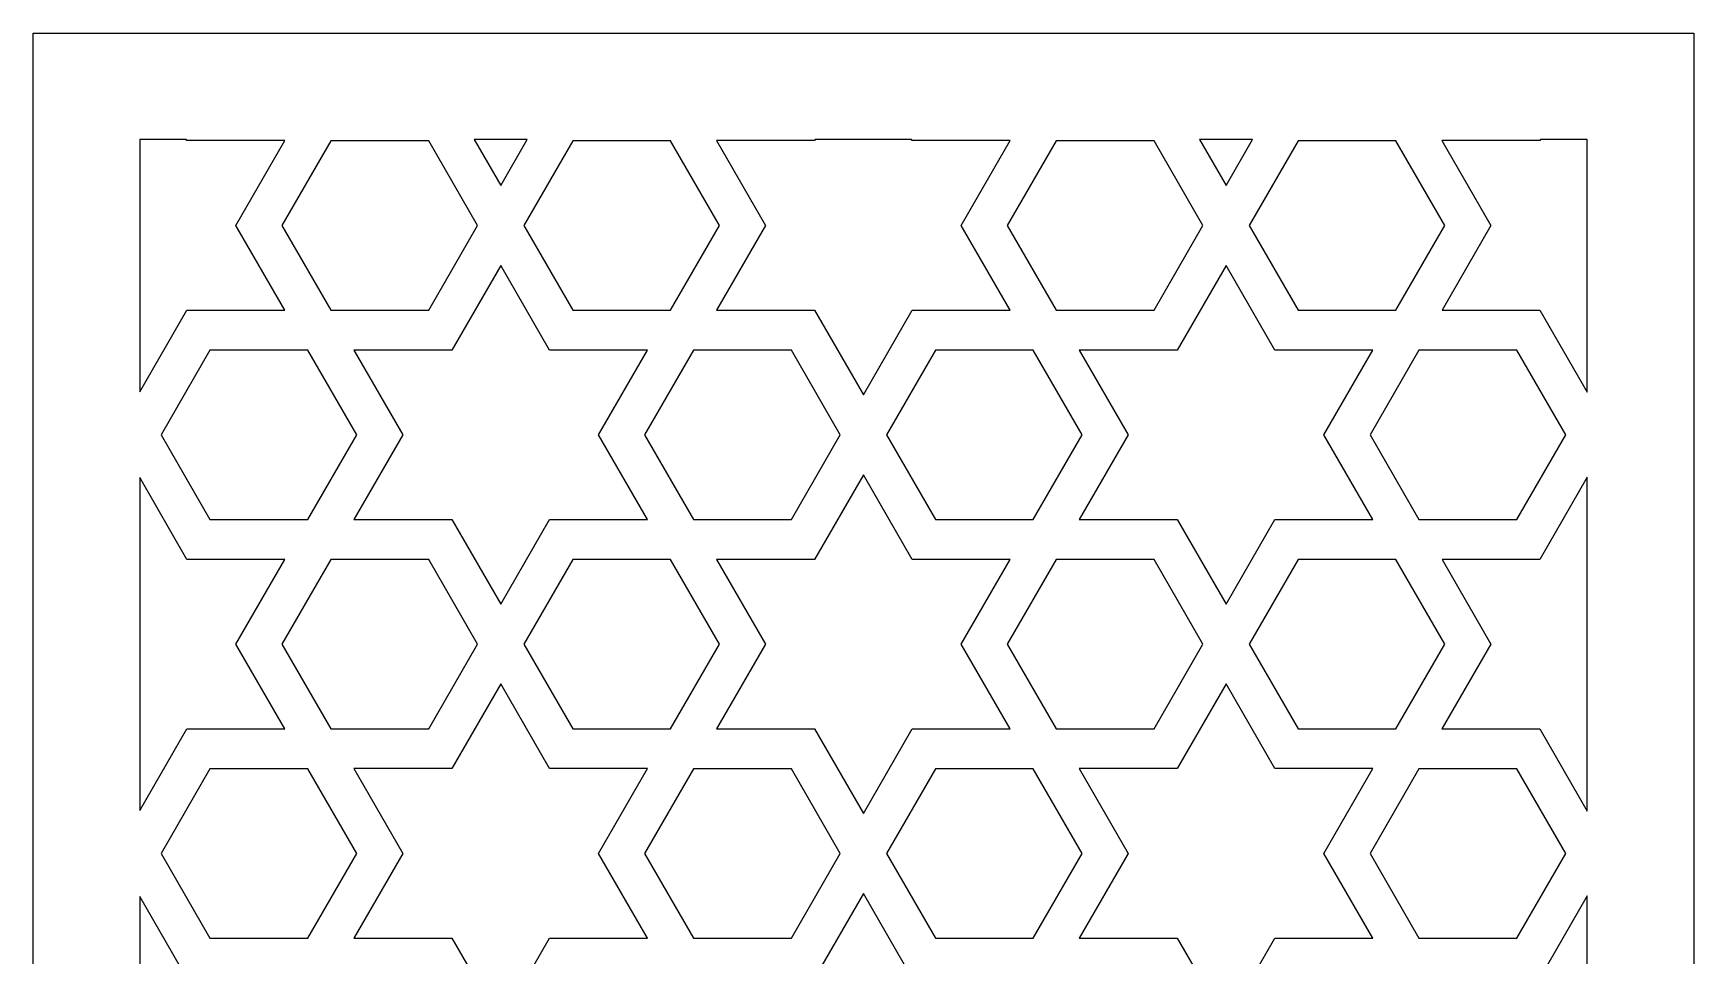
# Model space of a CAD drawing. Header units: millimetres. Extents: x -50 to 50, y -100 to 100.
# Drawn here: x -49.9 to 50.1, y 44.6 to 100.2 of the extents above; entities that cross this region are included whole.
import ezdxf

# ---------------------------------------------------------------- set-up
doc = ezdxf.new("R2010")
doc.units = ezdxf.units.MM
doc.header["$MEASUREMENT"] = 0
doc.layers.add('layer 1', color=7, linetype='Continuous')

msp = doc.modelspace()

# ---------------------------------------------------------------- linework, layer by layer
at = {"layer": 'layer 1', "color": 250}
for points, knots in [([(50.0818, 100.1536), (50.0818, 100.1536), (-49.9181, 100.1536), (-49.9181, 100.1536), (-49.9181, 100.1536), (-49.9181, 100.1536), (-49.9181, -99.8361), (-49.9181, -99.8361), (-49.9181, -99.8361), (-49.9181, -99.8361), (50.0818, -99.8361), (50.0818, -99.8361), (50.0818, -99.8361), (50.0818, -99.8361), (50.0818, 100.1536), (50.0818, 100.1536)], [0, 0, 0, 0, 0.2, 0.2, 0.2, 0.2, 0.4, 0.4, 0.4, 0.4, 0.6, 0.6, 0.6, 0.6, 1, 1, 1, 1]), ([(-43.504, 93.7496), (-43.504, 93.7496), (-40.7002, 93.7496), (-40.7002, 93.7496), (-40.7002, 93.7496), (-40.7002, 93.7496), (-40.6612, 93.6823), (-40.6612, 93.6823), (-40.6612, 93.6823), (-40.6612, 93.6823), (-34.765, 93.6823), (-34.765, 93.6823), (-34.765, 93.6823), (-34.765, 93.6823), (-37.7162, 88.5702), (-37.7162, 88.5702), (-37.7162, 88.5702), (-37.7162, 88.5702), (-34.7704, 83.4676), (-34.7704, 83.4676), (-34.7704, 83.4676), (-34.7704, 83.4676), (-40.6625, 83.4676), (-40.6625, 83.4676), (-40.6625, 83.4676), (-40.6625, 83.4676), (-43.504, 78.5456), (-43.504, 78.5456), (-43.504, 78.5456), (-43.504, 78.5456), (-43.504, 93.7496), (-43.504, 93.7496)], [0, 0, 0, 0, 0.1111111, 0.1111111, 0.1111111, 0.1111111, 0.2222222, 0.2222222, 0.2222222, 0.2222222, 0.3333333, 0.3333333, 0.3333333, 0.3333333, 0.4444444, 0.4444444, 0.4444444, 0.4444444, 0.5555556, 0.5555556, 0.5555556, 0.5555556, 0.6666667, 0.6666667, 0.6666667, 0.6666667, 0.7777778, 0.7777778, 0.7777778, 0.7777778, 1, 1, 1, 1]), ([(-26.101, 93.6727), (-26.101, 93.6727), (-23.1552, 88.5705), (-23.1552, 88.5705), (-23.1552, 88.5705), (-23.1552, 88.5705), (-23.1553, 88.5702), (-23.1553, 88.5702), (-23.1553, 88.5702), (-23.1553, 88.5702), (-23.1552, 88.5698), (-23.1552, 88.5698), (-23.1552, 88.5698), (-23.1552, 88.5698), (-26.101, 83.4676), (-26.101, 83.4676), (-26.101, 83.4676), (-26.101, 83.4676), (-31.9931, 83.4676), (-31.9931, 83.4676), (-31.9931, 83.4676), (-31.9931, 83.4676), (-34.939, 88.5702), (-34.939, 88.5702), (-34.939, 88.5702), (-34.939, 88.5702), (-31.9931, 93.6727), (-31.9931, 93.6727), (-31.9931, 93.6727), (-31.9931, 93.6727), (-26.101, 93.6727), (-26.101, 93.6727)], [0, 0, 0, 0, 0.1111111, 0.1111111, 0.1111111, 0.1111111, 0.2222222, 0.2222222, 0.2222222, 0.2222222, 0.3333333, 0.3333333, 0.3333333, 0.3333333, 0.4444444, 0.4444444, 0.4444444, 0.4444444, 0.5555556, 0.5555556, 0.5555556, 0.5555556, 0.6666667, 0.6666667, 0.6666667, 0.6666667, 0.7777778, 0.7777778, 0.7777778, 0.7777778, 1, 1, 1, 1]), ([(-20.1647, 93.7496), (-20.1647, 93.7496), (-21.7665, 90.9754), (-21.7665, 90.9754), (-21.7665, 90.9754), (-21.7665, 90.9754), (-23.3681, 93.7496), (-23.3681, 93.7496), (-23.3681, 93.7496), (-23.3681, 93.7496), (-20.1647, 93.7496), (-20.1647, 93.7496)], [0, 0, 0, 0, 0.25, 0.25, 0.25, 0.25, 0.5, 0.5, 0.5, 0.5, 1, 1, 1, 1]), ([(-11.5397, 93.6727), (-11.5397, 93.6727), (-8.594, 88.5702), (-8.594, 88.5702), (-8.594, 88.5702), (-8.594, 88.5702), (-11.5397, 83.4676), (-11.5397, 83.4676), (-11.5397, 83.4676), (-11.5397, 83.4676), (-17.4318, 83.4676), (-17.4318, 83.4676), (-17.4318, 83.4676), (-17.4318, 83.4676), (-20.3777, 88.5702), (-20.3777, 88.5702), (-20.3777, 88.5702), (-20.3777, 88.5702), (-17.4318, 93.6727), (-17.4318, 93.6727), (-17.4318, 93.6727), (-17.4318, 93.6727), (-11.5397, 93.6727), (-11.5397, 93.6727)], [0, 0, 0, 0, 0.1428571, 0.1428571, 0.1428571, 0.1428571, 0.2857143, 0.2857143, 0.2857143, 0.2857143, 0.4285714, 0.4285714, 0.4285714, 0.4285714, 0.5714286, 0.5714286, 0.5714286, 0.5714286, 0.7142857, 0.7142857, 0.7142857, 0.7142857, 1, 1, 1, 1]), ([(2.9813, 93.7496), (2.9813, 93.7496), (3.0205, 93.6823), (3.0205, 93.6823), (3.0205, 93.6823), (3.0205, 93.6823), (8.9165, 93.6823), (8.9165, 93.6823), (8.9165, 93.6823), (8.9165, 93.6823), (5.9655, 88.5702), (5.9655, 88.5702), (5.9655, 88.5702), (5.9655, 88.5702), (8.9112, 83.4676), (8.9112, 83.4676), (8.9112, 83.4676), (8.9112, 83.4676), (3.0191, 83.4676), (3.0191, 83.4676), (3.0191, 83.4676), (3.0191, 83.4676), (0.0744, 78.3671), (0.0744, 78.3671), (0.0744, 78.3671), (0.0744, 78.3671), (-2.8705, 83.4676), (-2.8705, 83.4676), (-2.8705, 83.4676), (-2.8705, 83.4676), (-8.7623, 83.4676), (-8.7623, 83.4676), (-8.7623, 83.4676), (-8.7623, 83.4676), (-5.8162, 88.5702), (-5.8162, 88.5702), (-5.8162, 88.5702), (-5.8162, 88.5702), (-8.7679, 93.6823), (-8.7679, 93.6823), (-8.7679, 93.6823), (-8.7679, 93.6823), (-2.8716, 93.6823), (-2.8716, 93.6823), (-2.8716, 93.6823), (-2.8716, 93.6823), (-2.8324, 93.7496), (-2.8324, 93.7496), (-2.8324, 93.7496), (-2.8324, 93.7496), (2.9813, 93.7496), (2.9813, 93.7496)], [0, 0, 0, 0, 0.0714286, 0.0714286, 0.0714286, 0.0714286, 0.1428571, 0.1428571, 0.1428571, 0.1428571, 0.2142857, 0.2142857, 0.2142857, 0.2142857, 0.2857143, 0.2857143, 0.2857143, 0.2857143, 0.3571429, 0.3571429, 0.3571429, 0.3571429, 0.4285714, 0.4285714, 0.4285714, 0.4285714, 0.5, 0.5, 0.5, 0.5, 0.5714286, 0.5714286, 0.5714286, 0.5714286, 0.6428571, 0.6428571, 0.6428571, 0.6428571, 0.7142857, 0.7142857, 0.7142857, 0.7142857, 0.7857143, 0.7857143, 0.7857143, 0.7857143, 0.8571429, 0.8571429, 0.8571429, 0.8571429, 1, 1, 1, 1]), ([(17.5807, 93.6727), (17.5807, 93.6727), (20.5264, 88.5702), (20.5264, 88.5702), (20.5264, 88.5702), (20.5264, 88.5702), (17.5807, 83.4676), (17.5807, 83.4676), (17.5807, 83.4676), (17.5807, 83.4676), (11.6886, 83.4676), (11.6886, 83.4676), (11.6886, 83.4676), (11.6886, 83.4676), (8.7429, 88.5702), (8.7429, 88.5702), (8.7429, 88.5702), (8.7429, 88.5702), (11.6886, 93.6727), (11.6886, 93.6727), (11.6886, 93.6727), (11.6886, 93.6727), (17.5807, 93.6727), (17.5807, 93.6727)], [0, 0, 0, 0, 0.1428571, 0.1428571, 0.1428571, 0.1428571, 0.2857143, 0.2857143, 0.2857143, 0.2857143, 0.4285714, 0.4285714, 0.4285714, 0.4285714, 0.5714286, 0.5714286, 0.5714286, 0.5714286, 0.7142857, 0.7142857, 0.7142857, 0.7142857, 1, 1, 1, 1]), ([(23.5169, 93.7496), (23.5169, 93.7496), (21.9153, 90.9754), (21.9153, 90.9754), (21.9153, 90.9754), (21.9153, 90.9754), (20.3137, 93.7496), (20.3137, 93.7496), (20.3137, 93.7496), (20.3137, 93.7496), (23.5169, 93.7496), (23.5169, 93.7496)], [0, 0, 0, 0, 0.25, 0.25, 0.25, 0.25, 0.5, 0.5, 0.5, 0.5, 1, 1, 1, 1]), ([(32.1419, 83.4676), (32.1419, 83.4676), (26.2502, 83.4676), (26.2502, 83.4676), (26.2502, 83.4676), (26.2502, 83.4676), (23.3038, 88.5702), (23.3038, 88.5702), (23.3038, 88.5702), (23.3038, 88.5702), (26.2502, 93.6727), (26.2502, 93.6727), (26.2502, 93.6727), (26.2502, 93.6727), (32.1419, 93.6727), (32.1419, 93.6727), (32.1419, 93.6727), (32.1419, 93.6727), (35.088, 88.5702), (35.088, 88.5702), (35.088, 88.5702), (35.088, 88.5702), (32.1419, 83.4676), (32.1419, 83.4676)], [0, 0, 0, 0, 0.1428571, 0.1428571, 0.1428571, 0.1428571, 0.2857143, 0.2857143, 0.2857143, 0.2857143, 0.4285714, 0.4285714, 0.4285714, 0.4285714, 0.5714286, 0.5714286, 0.5714286, 0.5714286, 0.7142857, 0.7142857, 0.7142857, 0.7142857, 1, 1, 1, 1]), ([(43.6679, 78.5202), (43.6679, 78.5202), (40.8115, 83.4676), (40.8115, 83.4676), (40.8115, 83.4676), (40.8115, 83.4676), (34.9194, 83.4676), (34.9194, 83.4676), (34.9194, 83.4676), (34.9194, 83.4676), (37.8651, 88.5702), (37.8651, 88.5702), (37.8651, 88.5702), (37.8651, 88.5702), (34.9141, 93.6823), (34.9141, 93.6823), (34.9141, 93.6823), (34.9141, 93.6823), (40.8104, 93.6823), (40.8104, 93.6823), (40.8104, 93.6823), (40.8104, 93.6823), (40.8492, 93.7496), (40.8492, 93.7496), (40.8492, 93.7496), (40.8492, 93.7496), (43.6679, 93.7496), (43.6679, 93.7496), (43.6679, 93.7496), (43.6679, 93.7496), (43.6679, 78.5202), (43.6679, 78.5202)], [0, 0, 0, 0, 0.1111111, 0.1111111, 0.1111111, 0.1111111, 0.2222222, 0.2222222, 0.2222222, 0.2222222, 0.3333333, 0.3333333, 0.3333333, 0.3333333, 0.4444444, 0.4444444, 0.4444444, 0.4444444, 0.5555556, 0.5555556, 0.5555556, 0.5555556, 0.6666667, 0.6666667, 0.6666667, 0.6666667, 0.7777778, 0.7777778, 0.7777778, 0.7777778, 1, 1, 1, 1]), ([(-18.8203, 81.0623), (-18.8203, 81.0623), (-12.9286, 81.0623), (-12.9286, 81.0623), (-12.9286, 81.0623), (-12.9286, 81.0623), (-15.8744, 75.9594), (-15.8744, 75.9594), (-15.8744, 75.9594), (-15.8744, 75.9594), (-12.9286, 70.8568), (-12.9286, 70.8568), (-12.9286, 70.8568), (-12.9286, 70.8568), (-18.8203, 70.8568), (-18.8203, 70.8568), (-18.8203, 70.8568), (-18.8203, 70.8568), (-21.7665, 65.7546), (-21.7665, 65.7546), (-21.7665, 65.7546), (-21.7665, 65.7546), (-24.7125, 70.8568), (-24.7125, 70.8568), (-24.7125, 70.8568), (-24.7125, 70.8568), (-30.6044, 70.8568), (-30.6044, 70.8568), (-30.6044, 70.8568), (-30.6044, 70.8568), (-27.6586, 75.9594), (-27.6586, 75.9594), (-27.6586, 75.9594), (-27.6586, 75.9594), (-30.6044, 81.0623), (-30.6044, 81.0623), (-30.6044, 81.0623), (-30.6044, 81.0623), (-24.7125, 81.0623), (-24.7125, 81.0623), (-24.7125, 81.0623), (-24.7125, 81.0623), (-21.7665, 86.1649), (-21.7665, 86.1649), (-21.7665, 86.1649), (-21.7665, 86.1649), (-18.8203, 81.0623), (-18.8203, 81.0623)], [0, 0, 0, 0, 0.0769231, 0.0769231, 0.0769231, 0.0769231, 0.1538462, 0.1538462, 0.1538462, 0.1538462, 0.2307692, 0.2307692, 0.2307692, 0.2307692, 0.3076923, 0.3076923, 0.3076923, 0.3076923, 0.3846154, 0.3846154, 0.3846154, 0.3846154, 0.4615385, 0.4615385, 0.4615385, 0.4615385, 0.5384615, 0.5384615, 0.5384615, 0.5384615, 0.6153846, 0.6153846, 0.6153846, 0.6153846, 0.6923077, 0.6923077, 0.6923077, 0.6923077, 0.7692308, 0.7692308, 0.7692308, 0.7692308, 0.8461538, 0.8461538, 0.8461538, 0.8461538, 1, 1, 1, 1]), ([(18.9696, 70.8568), (18.9696, 70.8568), (13.0775, 70.8568), (13.0775, 70.8568), (13.0775, 70.8568), (13.0775, 70.8568), (16.0232, 75.9594), (16.0232, 75.9594), (16.0232, 75.9594), (16.0232, 75.9594), (13.0775, 81.0623), (13.0775, 81.0623), (13.0775, 81.0623), (13.0775, 81.0623), (18.9696, 81.0623), (18.9696, 81.0623), (18.9696, 81.0623), (18.9696, 81.0623), (21.9153, 86.1649), (21.9153, 86.1649), (21.9153, 86.1649), (21.9153, 86.1649), (24.861, 81.0623), (24.861, 81.0623), (24.861, 81.0623), (24.861, 81.0623), (30.7534, 81.0623), (30.7534, 81.0623), (30.7534, 81.0623), (30.7534, 81.0623), (27.8074, 75.9594), (27.8074, 75.9594), (27.8074, 75.9594), (27.8074, 75.9594), (30.7534, 70.8568), (30.7534, 70.8568), (30.7534, 70.8568), (30.7534, 70.8568), (24.861, 70.8568), (24.861, 70.8568), (24.861, 70.8568), (24.861, 70.8568), (21.9153, 65.7546), (21.9153, 65.7546), (21.9153, 65.7546), (21.9153, 65.7546), (18.9696, 70.8568), (18.9696, 70.8568)], [0, 0, 0, 0, 0.0769231, 0.0769231, 0.0769231, 0.0769231, 0.1538462, 0.1538462, 0.1538462, 0.1538462, 0.2307692, 0.2307692, 0.2307692, 0.2307692, 0.3076923, 0.3076923, 0.3076923, 0.3076923, 0.3846154, 0.3846154, 0.3846154, 0.3846154, 0.4615385, 0.4615385, 0.4615385, 0.4615385, 0.5384615, 0.5384615, 0.5384615, 0.5384615, 0.6153846, 0.6153846, 0.6153846, 0.6153846, 0.6923077, 0.6923077, 0.6923077, 0.6923077, 0.7692308, 0.7692308, 0.7692308, 0.7692308, 0.8461538, 0.8461538, 0.8461538, 0.8461538, 1, 1, 1, 1]), ([(-42.2185, 75.9615), (-42.2185, 75.9615), (-39.2738, 81.0623), (-39.2738, 81.0623), (-39.2738, 81.0623), (-39.2738, 81.0623), (-33.3817, 81.0623), (-33.3817, 81.0623), (-33.3817, 81.0623), (-33.3817, 81.0623), (-30.4358, 75.9594), (-30.4358, 75.9594), (-30.4358, 75.9594), (-30.4358, 75.9594), (-33.3817, 70.8568), (-33.3817, 70.8568), (-33.3817, 70.8568), (-33.3817, 70.8568), (-39.2738, 70.8568), (-39.2738, 70.8568), (-39.2738, 70.8568), (-39.2738, 70.8568), (-42.2185, 75.9577), (-42.2185, 75.9577), (-42.2185, 75.9577), (-42.2185, 75.9577), (-42.2174, 75.9594), (-42.2174, 75.9594), (-42.2174, 75.9594), (-42.2174, 75.9594), (-42.2185, 75.9615), (-42.2185, 75.9615)], [0, 0, 0, 0, 0.1111111, 0.1111111, 0.1111111, 0.1111111, 0.2222222, 0.2222222, 0.2222222, 0.2222222, 0.3333333, 0.3333333, 0.3333333, 0.3333333, 0.4444444, 0.4444444, 0.4444444, 0.4444444, 0.5555556, 0.5555556, 0.5555556, 0.5555556, 0.6666667, 0.6666667, 0.6666667, 0.6666667, 0.7777778, 0.7777778, 0.7777778, 0.7777778, 1, 1, 1, 1]), ([(-1.3144, 75.9577), (-1.3144, 75.9577), (-4.2591, 70.8568), (-4.2591, 70.8568), (-4.2591, 70.8568), (-4.2591, 70.8568), (-10.1512, 70.8568), (-10.1512, 70.8568), (-10.1512, 70.8568), (-10.1512, 70.8568), (-13.0972, 75.9594), (-13.0972, 75.9594), (-13.0972, 75.9594), (-13.0972, 75.9594), (-10.1512, 81.0623), (-10.1512, 81.0623), (-10.1512, 81.0623), (-10.1512, 81.0623), (-4.2591, 81.0623), (-4.2591, 81.0623), (-4.2591, 81.0623), (-4.2591, 81.0623), (-1.3144, 75.9615), (-1.3144, 75.9615), (-1.3144, 75.9615), (-1.3144, 75.9615), (-1.3155, 75.9594), (-1.3155, 75.9594), (-1.3155, 75.9594), (-1.3155, 75.9594), (-1.3144, 75.9577), (-1.3144, 75.9577)], [0, 0, 0, 0, 0.1111111, 0.1111111, 0.1111111, 0.1111111, 0.2222222, 0.2222222, 0.2222222, 0.2222222, 0.3333333, 0.3333333, 0.3333333, 0.3333333, 0.4444444, 0.4444444, 0.4444444, 0.4444444, 0.5555556, 0.5555556, 0.5555556, 0.5555556, 0.6666667, 0.6666667, 0.6666667, 0.6666667, 0.7777778, 0.7777778, 0.7777778, 0.7777778, 1, 1, 1, 1]), ([(1.463, 75.9615), (1.463, 75.9615), (4.4083, 81.0623), (4.4083, 81.0623), (4.4083, 81.0623), (4.4083, 81.0623), (10.2997, 81.0623), (10.2997, 81.0623), (10.2997, 81.0623), (10.2997, 81.0623), (13.2461, 75.9594), (13.2461, 75.9594), (13.2461, 75.9594), (13.2461, 75.9594), (10.2997, 70.8568), (10.2997, 70.8568), (10.2997, 70.8568), (10.2997, 70.8568), (4.4083, 70.8568), (4.4083, 70.8568), (4.4083, 70.8568), (4.4083, 70.8568), (1.463, 75.9577), (1.463, 75.9577), (1.463, 75.9577), (1.463, 75.9577), (1.4644, 75.9594), (1.4644, 75.9594), (1.4644, 75.9594), (1.4644, 75.9594), (1.463, 75.9615), (1.463, 75.9615)], [0, 0, 0, 0, 0.1111111, 0.1111111, 0.1111111, 0.1111111, 0.2222222, 0.2222222, 0.2222222, 0.2222222, 0.3333333, 0.3333333, 0.3333333, 0.3333333, 0.4444444, 0.4444444, 0.4444444, 0.4444444, 0.5555556, 0.5555556, 0.5555556, 0.5555556, 0.6666667, 0.6666667, 0.6666667, 0.6666667, 0.7777778, 0.7777778, 0.7777778, 0.7777778, 1, 1, 1, 1]), ([(42.3676, 75.9577), (42.3676, 75.9577), (39.4226, 70.8568), (39.4226, 70.8568), (39.4226, 70.8568), (39.4226, 70.8568), (33.5308, 70.8568), (33.5308, 70.8568), (33.5308, 70.8568), (33.5308, 70.8568), (30.5848, 75.9594), (30.5848, 75.9594), (30.5848, 75.9594), (30.5848, 75.9594), (33.5308, 81.0623), (33.5308, 81.0623), (33.5308, 81.0623), (33.5308, 81.0623), (39.4226, 81.0623), (39.4226, 81.0623), (39.4226, 81.0623), (39.4226, 81.0623), (42.3676, 75.9615), (42.3676, 75.9615), (42.3676, 75.9615), (42.3676, 75.9615), (42.3665, 75.9594), (42.3665, 75.9594), (42.3665, 75.9594), (42.3665, 75.9594), (42.3676, 75.9577), (42.3676, 75.9577)], [0, 0, 0, 0, 0.1111111, 0.1111111, 0.1111111, 0.1111111, 0.2222222, 0.2222222, 0.2222222, 0.2222222, 0.3333333, 0.3333333, 0.3333333, 0.3333333, 0.4444444, 0.4444444, 0.4444444, 0.4444444, 0.5555556, 0.5555556, 0.5555556, 0.5555556, 0.6666667, 0.6666667, 0.6666667, 0.6666667, 0.7777778, 0.7777778, 0.7777778, 0.7777778, 1, 1, 1, 1]), ([(-43.504, 73.3736), (-43.504, 73.3736), (-40.6625, 68.4516), (-40.6625, 68.4516), (-40.6625, 68.4516), (-40.6625, 68.4516), (-34.7705, 68.4516), (-34.7705, 68.4516), (-34.7705, 68.4516), (-34.7705, 68.4516), (-37.7162, 63.3494), (-37.7162, 63.3494), (-37.7162, 63.3494), (-37.7162, 63.3494), (-34.765, 58.2373), (-34.765, 58.2373), (-34.765, 58.2373), (-34.765, 58.2373), (-40.6612, 58.2373), (-40.6612, 58.2373), (-40.6612, 58.2373), (-40.6612, 58.2373), (-43.504, 53.3139), (-43.504, 53.3139), (-43.504, 53.3139), (-43.504, 53.3139), (-43.504, 73.3736), (-43.504, 73.3736)], [0, 0, 0, 0, 0.125, 0.125, 0.125, 0.125, 0.25, 0.25, 0.25, 0.25, 0.375, 0.375, 0.375, 0.375, 0.5, 0.5, 0.5, 0.5, 0.625, 0.625, 0.625, 0.625, 0.75, 0.75, 0.75, 0.75, 1, 1, 1, 1]), ([(3.0191, 68.4516), (3.0191, 68.4516), (8.9112, 68.4516), (8.9112, 68.4516), (8.9112, 68.4516), (8.9112, 68.4516), (5.9655, 63.3494), (5.9655, 63.3494), (5.9655, 63.3494), (5.9655, 63.3494), (8.9165, 58.2373), (8.9165, 58.2373), (8.9165, 58.2373), (8.9165, 58.2373), (3.0205, 58.2373), (3.0205, 58.2373), (3.0205, 58.2373), (3.0205, 58.2373), (0.0744, 53.1347), (0.0744, 53.1347), (0.0744, 53.1347), (0.0744, 53.1347), (-2.8716, 58.2373), (-2.8716, 58.2373), (-2.8716, 58.2373), (-2.8716, 58.2373), (-8.7679, 58.2373), (-8.7679, 58.2373), (-8.7679, 58.2373), (-8.7679, 58.2373), (-5.8162, 63.3494), (-5.8162, 63.3494), (-5.8162, 63.3494), (-5.8162, 63.3494), (-8.7623, 68.4516), (-8.7623, 68.4516), (-8.7623, 68.4516), (-8.7623, 68.4516), (-2.8705, 68.4516), (-2.8705, 68.4516), (-2.8705, 68.4516), (-2.8705, 68.4516), (0.0744, 73.5524), (0.0744, 73.5524), (0.0744, 73.5524), (0.0744, 73.5524), (3.0191, 68.4516), (3.0191, 68.4516)], [0, 0, 0, 0, 0.0769231, 0.0769231, 0.0769231, 0.0769231, 0.1538462, 0.1538462, 0.1538462, 0.1538462, 0.2307692, 0.2307692, 0.2307692, 0.2307692, 0.3076923, 0.3076923, 0.3076923, 0.3076923, 0.3846154, 0.3846154, 0.3846154, 0.3846154, 0.4615385, 0.4615385, 0.4615385, 0.4615385, 0.5384615, 0.5384615, 0.5384615, 0.5384615, 0.6153846, 0.6153846, 0.6153846, 0.6153846, 0.6923077, 0.6923077, 0.6923077, 0.6923077, 0.7692308, 0.7692308, 0.7692308, 0.7692308, 0.8461538, 0.8461538, 0.8461538, 0.8461538, 1, 1, 1, 1]), ([(43.6679, 53.2878), (43.6679, 53.2878), (40.8104, 58.2373), (40.8104, 58.2373), (40.8104, 58.2373), (40.8104, 58.2373), (34.9141, 58.2373), (34.9141, 58.2373), (34.9141, 58.2373), (34.9141, 58.2373), (37.8651, 63.3494), (37.8651, 63.3494), (37.8651, 63.3494), (37.8651, 63.3494), (34.9197, 68.4516), (34.9197, 68.4516), (34.9197, 68.4516), (34.9197, 68.4516), (40.8115, 68.4516), (40.8115, 68.4516), (40.8115, 68.4516), (40.8115, 68.4516), (43.6679, 73.399), (43.6679, 73.399), (43.6679, 73.399), (43.6679, 73.399), (43.6679, 53.2878), (43.6679, 53.2878)], [0, 0, 0, 0, 0.125, 0.125, 0.125, 0.125, 0.25, 0.25, 0.25, 0.25, 0.375, 0.375, 0.375, 0.375, 0.5, 0.5, 0.5, 0.5, 0.625, 0.625, 0.625, 0.625, 0.75, 0.75, 0.75, 0.75, 1, 1, 1, 1]), ([(-31.9931, 68.4516), (-31.9931, 68.4516), (-26.101, 68.4516), (-26.101, 68.4516), (-26.101, 68.4516), (-26.101, 68.4516), (-23.1552, 63.3497), (-23.1552, 63.3497), (-23.1552, 63.3497), (-23.1552, 63.3497), (-23.1553, 63.3494), (-23.1553, 63.3494), (-23.1553, 63.3494), (-23.1553, 63.3494), (-23.1552, 63.349), (-23.1552, 63.349), (-23.1552, 63.349), (-23.1552, 63.349), (-26.101, 58.2468), (-26.101, 58.2468), (-26.101, 58.2468), (-26.101, 58.2468), (-31.9931, 58.2468), (-31.9931, 58.2468), (-31.9931, 58.2468), (-31.9931, 58.2468), (-34.939, 63.3494), (-34.939, 63.3494), (-34.939, 63.3494), (-34.939, 63.3494), (-31.9931, 68.4516), (-31.9931, 68.4516)], [0, 0, 0, 0, 0.1111111, 0.1111111, 0.1111111, 0.1111111, 0.2222222, 0.2222222, 0.2222222, 0.2222222, 0.3333333, 0.3333333, 0.3333333, 0.3333333, 0.4444444, 0.4444444, 0.4444444, 0.4444444, 0.5555556, 0.5555556, 0.5555556, 0.5555556, 0.6666667, 0.6666667, 0.6666667, 0.6666667, 0.7777778, 0.7777778, 0.7777778, 0.7777778, 1, 1, 1, 1]), ([(-11.5397, 58.2468), (-11.5397, 58.2468), (-17.4318, 58.2468), (-17.4318, 58.2468), (-17.4318, 58.2468), (-17.4318, 58.2468), (-20.3777, 63.3494), (-20.3777, 63.3494), (-20.3777, 63.3494), (-20.3777, 63.3494), (-17.4318, 68.4516), (-17.4318, 68.4516), (-17.4318, 68.4516), (-17.4318, 68.4516), (-11.5397, 68.4516), (-11.5397, 68.4516), (-11.5397, 68.4516), (-11.5397, 68.4516), (-8.594, 63.3494), (-8.594, 63.3494), (-8.594, 63.3494), (-8.594, 63.3494), (-11.5397, 58.2468), (-11.5397, 58.2468)], [0, 0, 0, 0, 0.1428571, 0.1428571, 0.1428571, 0.1428571, 0.2857143, 0.2857143, 0.2857143, 0.2857143, 0.4285714, 0.4285714, 0.4285714, 0.4285714, 0.5714286, 0.5714286, 0.5714286, 0.5714286, 0.7142857, 0.7142857, 0.7142857, 0.7142857, 1, 1, 1, 1]), ([(8.7429, 63.3494), (8.7429, 63.3494), (11.6886, 68.4516), (11.6886, 68.4516), (11.6886, 68.4516), (11.6886, 68.4516), (17.5807, 68.4516), (17.5807, 68.4516), (17.5807, 68.4516), (17.5807, 68.4516), (20.5264, 63.3494), (20.5264, 63.3494), (20.5264, 63.3494), (20.5264, 63.3494), (17.5807, 58.2468), (17.5807, 58.2468), (17.5807, 58.2468), (17.5807, 58.2468), (11.6886, 58.2468), (11.6886, 58.2468), (11.6886, 58.2468), (11.6886, 58.2468), (8.7429, 63.3494), (8.7429, 63.3494)], [0, 0, 0, 0, 0.1428571, 0.1428571, 0.1428571, 0.1428571, 0.2857143, 0.2857143, 0.2857143, 0.2857143, 0.4285714, 0.4285714, 0.4285714, 0.4285714, 0.5714286, 0.5714286, 0.5714286, 0.5714286, 0.7142857, 0.7142857, 0.7142857, 0.7142857, 1, 1, 1, 1]), ([(32.1419, 58.2468), (32.1419, 58.2468), (26.2502, 58.2468), (26.2502, 58.2468), (26.2502, 58.2468), (26.2502, 58.2468), (23.3038, 63.3494), (23.3038, 63.3494), (23.3038, 63.3494), (23.3038, 63.3494), (26.2502, 68.4516), (26.2502, 68.4516), (26.2502, 68.4516), (26.2502, 68.4516), (32.1419, 68.4516), (32.1419, 68.4516), (32.1419, 68.4516), (32.1419, 68.4516), (35.088, 63.3494), (35.088, 63.3494), (35.088, 63.3494), (35.088, 63.3494), (32.1419, 58.2468), (32.1419, 58.2468)], [0, 0, 0, 0, 0.1428571, 0.1428571, 0.1428571, 0.1428571, 0.2857143, 0.2857143, 0.2857143, 0.2857143, 0.4285714, 0.4285714, 0.4285714, 0.4285714, 0.5714286, 0.5714286, 0.5714286, 0.5714286, 0.7142857, 0.7142857, 0.7142857, 0.7142857, 1, 1, 1, 1]), ([(-18.8203, 55.8416), (-18.8203, 55.8416), (-12.924, 55.8416), (-12.924, 55.8416), (-12.924, 55.8416), (-12.924, 55.8416), (-15.8754, 50.7295), (-15.8754, 50.7295), (-15.8754, 50.7295), (-15.8754, 50.7295), (-12.9297, 45.6265), (-12.9297, 45.6265), (-12.9297, 45.6265), (-12.9297, 45.6265), (-18.8215, 45.6265), (-18.8215, 45.6265), (-18.8215, 45.6265), (-18.8215, 45.6265), (-21.7664, 40.5261), (-21.7664, 40.5261), (-21.7664, 40.5261), (-21.7664, 40.5261), (-24.7114, 45.6265), (-24.7114, 45.6265), (-24.7114, 45.6265), (-24.7114, 45.6265), (-30.6033, 45.6265), (-30.6033, 45.6265), (-30.6033, 45.6265), (-30.6033, 45.6265), (-27.6572, 50.7295), (-27.6572, 50.7295), (-27.6572, 50.7295), (-27.6572, 50.7295), (-30.6088, 55.8416), (-30.6088, 55.8416), (-30.6088, 55.8416), (-30.6088, 55.8416), (-24.7125, 55.8416), (-24.7125, 55.8416), (-24.7125, 55.8416), (-24.7125, 55.8416), (-21.7665, 60.9441), (-21.7665, 60.9441), (-21.7665, 60.9441), (-21.7665, 60.9441), (-18.8203, 55.8416), (-18.8203, 55.8416)], [0, 0, 0, 0, 0.0769231, 0.0769231, 0.0769231, 0.0769231, 0.1538462, 0.1538462, 0.1538462, 0.1538462, 0.2307692, 0.2307692, 0.2307692, 0.2307692, 0.3076923, 0.3076923, 0.3076923, 0.3076923, 0.3846154, 0.3846154, 0.3846154, 0.3846154, 0.4615385, 0.4615385, 0.4615385, 0.4615385, 0.5384615, 0.5384615, 0.5384615, 0.5384615, 0.6153846, 0.6153846, 0.6153846, 0.6153846, 0.6923077, 0.6923077, 0.6923077, 0.6923077, 0.7692308, 0.7692308, 0.7692308, 0.7692308, 0.8461538, 0.8461538, 0.8461538, 0.8461538, 1, 1, 1, 1]), ([(18.9703, 45.6265), (18.9703, 45.6265), (13.0785, 45.6265), (13.0785, 45.6265), (13.0785, 45.6265), (13.0785, 45.6265), (16.0246, 50.7295), (16.0246, 50.7295), (16.0246, 50.7295), (16.0246, 50.7295), (13.0732, 55.8416), (13.0732, 55.8416), (13.0732, 55.8416), (13.0732, 55.8416), (18.9696, 55.8416), (18.9696, 55.8416), (18.9696, 55.8416), (18.9696, 55.8416), (21.9153, 60.9441), (21.9153, 60.9441), (21.9153, 60.9441), (21.9153, 60.9441), (24.861, 55.8416), (24.861, 55.8416), (24.861, 55.8416), (24.861, 55.8416), (30.7576, 55.8416), (30.7576, 55.8416), (30.7576, 55.8416), (30.7576, 55.8416), (27.8063, 50.7295), (27.8063, 50.7295), (27.8063, 50.7295), (27.8063, 50.7295), (30.752, 45.6265), (30.752, 45.6265), (30.752, 45.6265), (30.752, 45.6265), (24.8599, 45.6265), (24.8599, 45.6265), (24.8599, 45.6265), (24.8599, 45.6265), (21.9153, 40.5257), (21.9153, 40.5257), (21.9153, 40.5257), (21.9153, 40.5257), (18.9703, 45.6265), (18.9703, 45.6265)], [0, 0, 0, 0, 0.0769231, 0.0769231, 0.0769231, 0.0769231, 0.1538462, 0.1538462, 0.1538462, 0.1538462, 0.2307692, 0.2307692, 0.2307692, 0.2307692, 0.3076923, 0.3076923, 0.3076923, 0.3076923, 0.3846154, 0.3846154, 0.3846154, 0.3846154, 0.4615385, 0.4615385, 0.4615385, 0.4615385, 0.5384615, 0.5384615, 0.5384615, 0.5384615, 0.6153846, 0.6153846, 0.6153846, 0.6153846, 0.6923077, 0.6923077, 0.6923077, 0.6923077, 0.7692308, 0.7692308, 0.7692308, 0.7692308, 0.8461538, 0.8461538, 0.8461538, 0.8461538, 1, 1, 1, 1]), ([(-30.4348, 50.7295), (-30.4348, 50.7295), (-33.3808, 45.6265), (-33.3808, 45.6265), (-33.3808, 45.6265), (-33.3808, 45.6265), (-39.2727, 45.6265), (-39.2727, 45.6265), (-39.2727, 45.6265), (-39.2727, 45.6265), (-42.2185, 50.7295), (-42.2185, 50.7295), (-42.2185, 50.7295), (-42.2185, 50.7295), (-39.2727, 55.832), (-39.2727, 55.832), (-39.2727, 55.832), (-39.2727, 55.832), (-33.3808, 55.832), (-33.3808, 55.832), (-33.3808, 55.832), (-33.3808, 55.832), (-30.4348, 50.7295), (-30.4348, 50.7295)], [0, 0, 0, 0, 0.1428571, 0.1428571, 0.1428571, 0.1428571, 0.2857143, 0.2857143, 0.2857143, 0.2857143, 0.4285714, 0.4285714, 0.4285714, 0.4285714, 0.5714286, 0.5714286, 0.5714286, 0.5714286, 0.7142857, 0.7142857, 0.7142857, 0.7142857, 1, 1, 1, 1]), ([(-1.3144, 50.7291), (-1.3144, 50.7291), (-4.2601, 45.6265), (-4.2601, 45.6265), (-4.2601, 45.6265), (-4.2601, 45.6265), (-10.1522, 45.6265), (-10.1522, 45.6265), (-10.1522, 45.6265), (-10.1522, 45.6265), (-13.0983, 50.7295), (-13.0983, 50.7295), (-13.0983, 50.7295), (-13.0983, 50.7295), (-10.1522, 55.832), (-10.1522, 55.832), (-10.1522, 55.832), (-10.1522, 55.832), (-4.2601, 55.832), (-4.2601, 55.832), (-4.2601, 55.832), (-4.2601, 55.832), (-1.3144, 50.7295), (-1.3144, 50.7295), (-1.3144, 50.7295), (-1.3144, 50.7295), (-1.3144, 50.7291), (-1.3144, 50.7291)], [0, 0, 0, 0, 0.125, 0.125, 0.125, 0.125, 0.25, 0.25, 0.25, 0.25, 0.375, 0.375, 0.375, 0.375, 0.5, 0.5, 0.5, 0.5, 0.625, 0.625, 0.625, 0.625, 0.75, 0.75, 0.75, 0.75, 1, 1, 1, 1]), ([(13.2472, 50.7295), (13.2472, 50.7295), (10.3008, 45.6265), (10.3008, 45.6265), (10.3008, 45.6265), (10.3008, 45.6265), (4.4094, 45.6265), (4.4094, 45.6265), (4.4094, 45.6265), (4.4094, 45.6265), (1.463, 50.7295), (1.463, 50.7295), (1.463, 50.7295), (1.463, 50.7295), (4.4094, 55.832), (4.4094, 55.832), (4.4094, 55.832), (4.4094, 55.832), (10.3008, 55.832), (10.3008, 55.832), (10.3008, 55.832), (10.3008, 55.832), (13.2472, 50.7295), (13.2472, 50.7295)], [0, 0, 0, 0, 0.1428571, 0.1428571, 0.1428571, 0.1428571, 0.2857143, 0.2857143, 0.2857143, 0.2857143, 0.4285714, 0.4285714, 0.4285714, 0.4285714, 0.5714286, 0.5714286, 0.5714286, 0.5714286, 0.7142857, 0.7142857, 0.7142857, 0.7142857, 1, 1, 1, 1]), ([(30.5834, 50.7295), (30.5834, 50.7295), (33.5298, 55.832), (33.5298, 55.832), (33.5298, 55.832), (33.5298, 55.832), (39.4212, 55.832), (39.4212, 55.832), (39.4212, 55.832), (39.4212, 55.832), (42.3676, 50.7295), (42.3676, 50.7295), (42.3676, 50.7295), (42.3676, 50.7295), (39.4212, 45.6265), (39.4212, 45.6265), (39.4212, 45.6265), (39.4212, 45.6265), (33.5298, 45.6265), (33.5298, 45.6265), (33.5298, 45.6265), (33.5298, 45.6265), (30.5834, 50.7295), (30.5834, 50.7295)], [0, 0, 0, 0, 0.1428571, 0.1428571, 0.1428571, 0.1428571, 0.2857143, 0.2857143, 0.2857143, 0.2857143, 0.4285714, 0.4285714, 0.4285714, 0.4285714, 0.5714286, 0.5714286, 0.5714286, 0.5714286, 0.7142857, 0.7142857, 0.7142857, 0.7142857, 1, 1, 1, 1]), ([(-43.504, 48.1447), (-43.504, 48.1447), (-40.6612, 43.2213), (-40.6612, 43.2213), (-40.6612, 43.2213), (-40.6612, 43.2213), (-34.7694, 43.2213), (-34.7694, 43.2213), (-34.7694, 43.2213), (-34.7694, 43.2213), (-37.7153, 38.1187), (-37.7153, 38.1187), (-37.7153, 38.1187), (-37.7153, 38.1187), (-34.7694, 33.0161), (-34.7694, 33.0161), (-34.7694, 33.0161), (-34.7694, 33.0161), (-40.6612, 33.0161), (-40.6612, 33.0161), (-40.6612, 33.0161), (-40.6612, 33.0161), (-43.504, 28.0928), (-43.504, 28.0928), (-43.504, 28.0928), (-43.504, 28.0928), (-43.504, 48.1447), (-43.504, 48.1447)], [0, 0, 0, 0, 0.125, 0.125, 0.125, 0.125, 0.25, 0.25, 0.25, 0.25, 0.375, 0.375, 0.375, 0.375, 0.5, 0.5, 0.5, 0.5, 0.625, 0.625, 0.625, 0.625, 0.75, 0.75, 0.75, 0.75, 1, 1, 1, 1]), ([(3.0205, 43.2213), (3.0205, 43.2213), (8.9122, 43.2213), (8.9122, 43.2213), (8.9122, 43.2213), (8.9122, 43.2213), (5.9662, 38.1187), (5.9662, 38.1187), (5.9662, 38.1187), (5.9662, 38.1187), (8.9122, 33.0161), (8.9122, 33.0161), (8.9122, 33.0161), (8.9122, 33.0161), (3.0205, 33.0161), (3.0205, 33.0161), (3.0205, 33.0161), (3.0205, 33.0161), (0.0744, 27.9139), (0.0744, 27.9139), (0.0744, 27.9139), (0.0744, 27.9139), (-2.8716, 33.0161), (-2.8716, 33.0161), (-2.8716, 33.0161), (-2.8716, 33.0161), (-8.7637, 33.0161), (-8.7637, 33.0161), (-8.7637, 33.0161), (-8.7637, 33.0161), (-5.8177, 38.1187), (-5.8177, 38.1187), (-5.8177, 38.1187), (-5.8177, 38.1187), (-8.7637, 43.2213), (-8.7637, 43.2213), (-8.7637, 43.2213), (-8.7637, 43.2213), (-2.8716, 43.2213), (-2.8716, 43.2213), (-2.8716, 43.2213), (-2.8716, 43.2213), (0.0744, 48.3242), (0.0744, 48.3242), (0.0744, 48.3242), (0.0744, 48.3242), (3.0205, 43.2213), (3.0205, 43.2213)], [0, 0, 0, 0, 0.0769231, 0.0769231, 0.0769231, 0.0769231, 0.1538462, 0.1538462, 0.1538462, 0.1538462, 0.2307692, 0.2307692, 0.2307692, 0.2307692, 0.3076923, 0.3076923, 0.3076923, 0.3076923, 0.3846154, 0.3846154, 0.3846154, 0.3846154, 0.4615385, 0.4615385, 0.4615385, 0.4615385, 0.5384615, 0.5384615, 0.5384615, 0.5384615, 0.6153846, 0.6153846, 0.6153846, 0.6153846, 0.6923077, 0.6923077, 0.6923077, 0.6923077, 0.7692308, 0.7692308, 0.7692308, 0.7692308, 0.8461538, 0.8461538, 0.8461538, 0.8461538, 1, 1, 1, 1]), ([(43.6679, 28.067), (43.6679, 28.067), (40.8104, 33.0161), (40.8104, 33.0161), (40.8104, 33.0161), (40.8104, 33.0161), (34.9187, 33.0161), (34.9187, 33.0161), (34.9187, 33.0161), (34.9187, 33.0161), (37.8644, 38.1187), (37.8644, 38.1187), (37.8644, 38.1187), (37.8644, 38.1187), (34.9187, 43.2213), (34.9187, 43.2213), (34.9187, 43.2213), (34.9187, 43.2213), (40.8104, 43.2213), (40.8104, 43.2213), (40.8104, 43.2213), (40.8104, 43.2213), (43.6679, 48.1708), (43.6679, 48.1708), (43.6679, 48.1708), (43.6679, 48.1708), (43.6679, 28.067), (43.6679, 28.067)], [0, 0, 0, 0, 0.125, 0.125, 0.125, 0.125, 0.25, 0.25, 0.25, 0.25, 0.375, 0.375, 0.375, 0.375, 0.5, 0.5, 0.5, 0.5, 0.625, 0.625, 0.625, 0.625, 0.75, 0.75, 0.75, 0.75, 1, 1, 1, 1])]:
    msp.add_open_spline(points, degree=3, knots=knots, dxfattribs=at)

doc.saveas('drawing.dxf')
